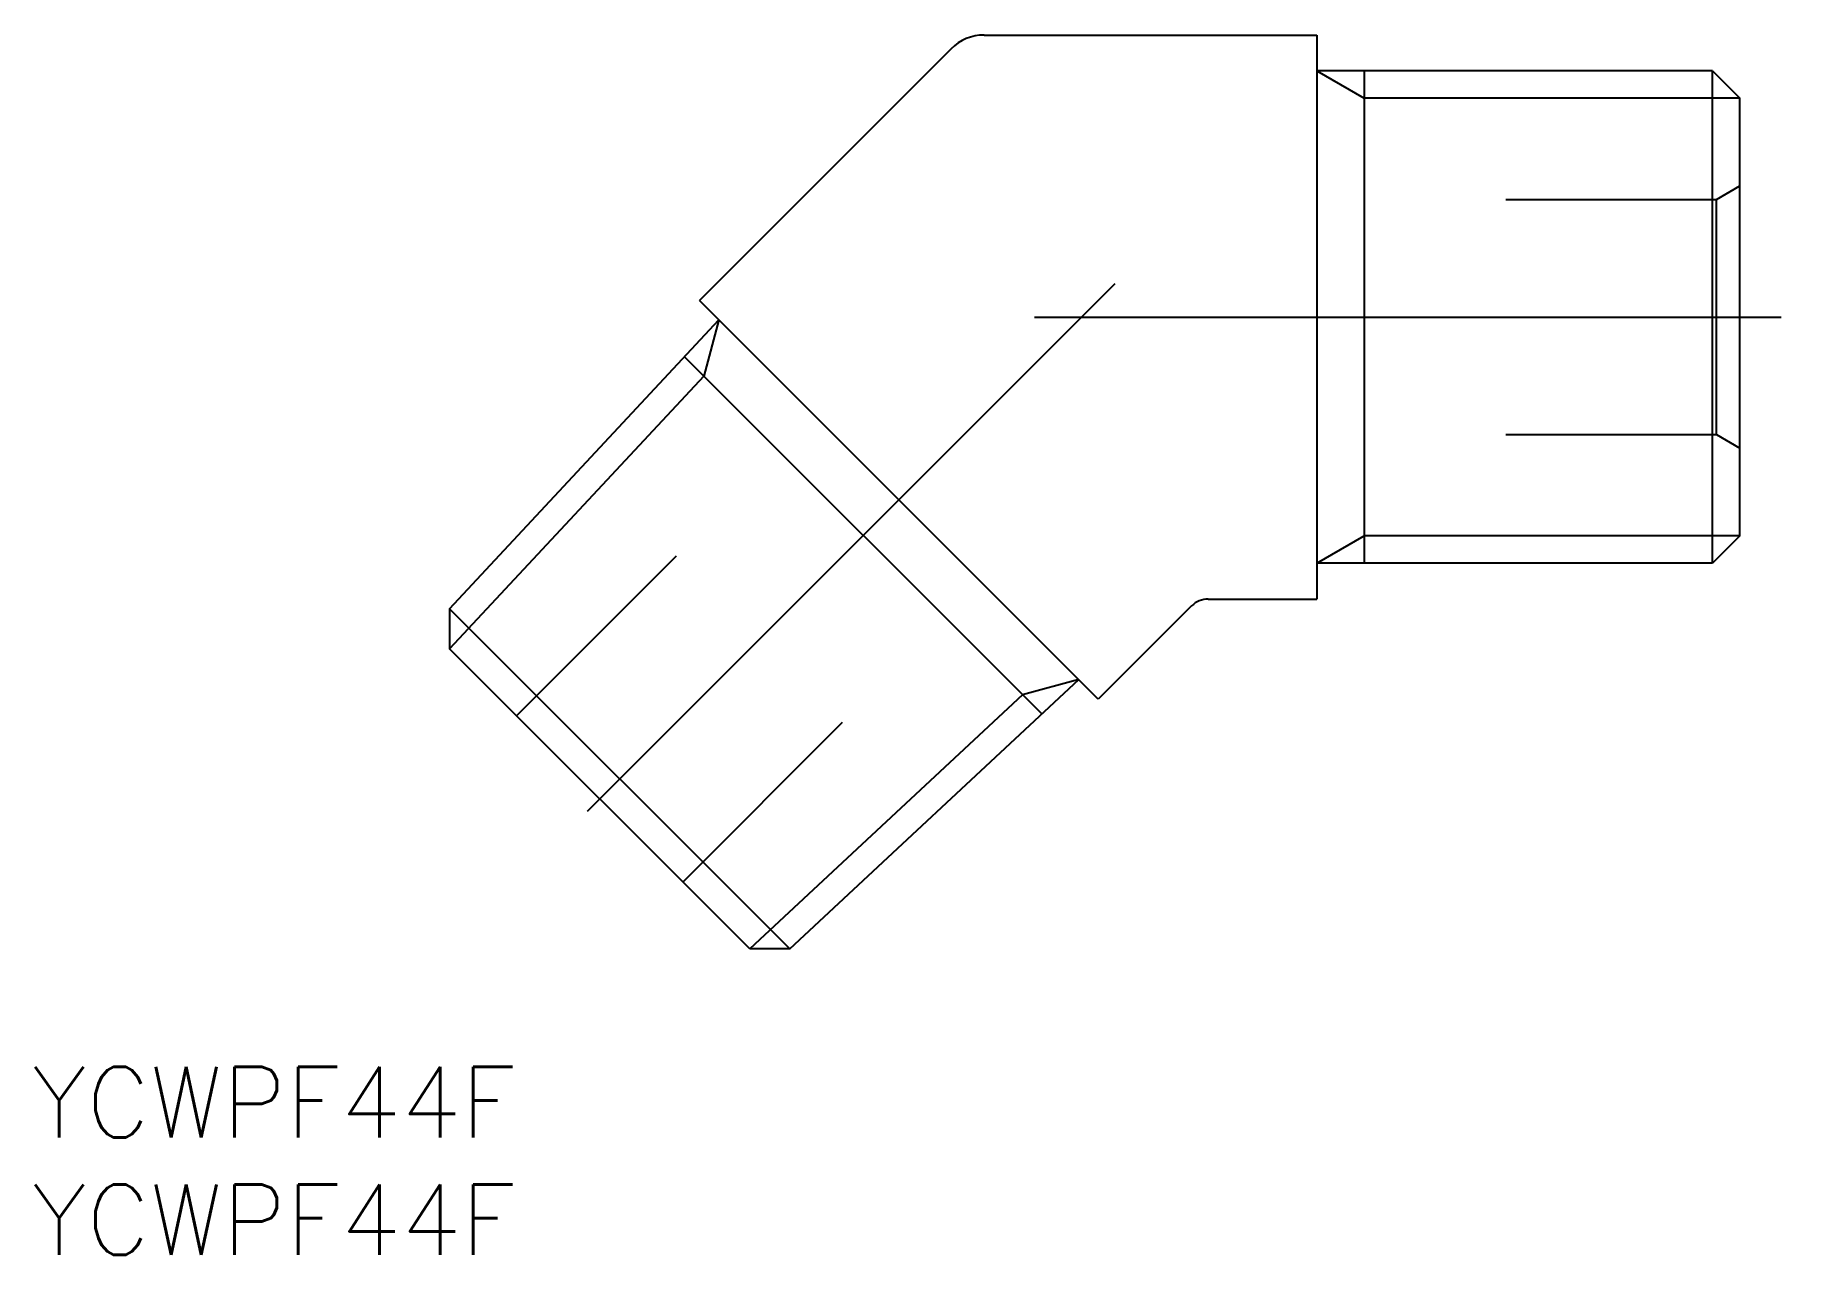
# Model space of a CAD drawing. Extents: x -72.5 to 2, y -39.9 to 12.
import ezdxf

# ---------------------------------------------------------------- set-up
doc = ezdxf.new("R2010")
doc.units = 0
doc.linetypes.add('CENTER', pattern=[50.8, 31.75, -6.35, 6.35, -6.35])
doc.linetypes.add('DASHED', pattern=[19.05, 12.7, -6.35])
doc.layers.get('0').update_dxf_attribs({"linetype": 'CONTINUOUS'})
doc.layers.add('CENTER', color=1, linetype='CENTER')
doc.styles.get("Standard").update_dxf_attribs({"font": 'txt.shx', "height": 3, "bigfont": 'bigfont.shx'})

msp = doc.modelspace()

# ---------------------------------------------------------------- linework, layer by layer
at = {"color": 7, "linetype": 'CONTINUOUS'}
for p, q in [((-32.142, 12), (-18, 12)), ((-18, 12), (-18, -12)), ((-33.556, 11.414), (-44.263, 0.707)), ((-1.162, 10.477), (-18, 10.477)), ((-15.987, 10.477), (-15.987, -10.477)), ((-1.162, -10.477), (-1.162, 10.477)), ((-1.162, 10.477), (0, 9.315)), ((0, -9.316), (0, 9.315)), ((-27.293, -16.263), (-44.263, 0.707)), ((-54.892, -12.418), (-43.43, -0.126)), ((-44.892, -1.694), (-29.694, -16.892)), ((0, -9.316), (-1.162, -10.477)), ((-1.162, -10.477), (-18, -10.477)), ((-54.892, -12.418), (-40.418, -26.892)), ((-54.892, -12.418), (-54.892, -14.121)), ((-23.322, -12.293), (-27.293, -16.263)), ((-22.615, -12), (-18, -12)), ((-42.121, -26.892), (-54.892, -14.121)), ((-40.418, -26.892), (-28.126, -15.43)), ((-40.418, -26.892), (-42.121, -26.892))]:
    msp.add_line(p, q, dxfattribs=at)
at = {"color": 3, "linetype": 'CONTINUOUS'}
for p, q in [((-18, 10.477), (-15.987, 9.315)), ((0, 9.315), (-15.987, 9.315)), ((-43.43, -0.126), (-44.07, -2.516)), ((-44.07, -2.516), (-54.892, -14.121)), ((-18, -10.477), (-15.987, -9.316)), ((0, -9.316), (-15.987, -9.316)), ((-28.126, -15.43), (-30.516, -16.07)), ((-30.516, -16.07), (-42.121, -26.892))]:
    msp.add_line(p, q, dxfattribs=at)
at = {"color": 3, "linetype": 'DASHED'}
for p, q in [((-1, 5), (0, 5.577)), ((-9.957, 5), (-1, 5)), ((-1, -5), (-1, 5)), ((-9.957, -5), (-1, -5)), ((-1, -5), (0, -5.577)), ((-45.252, -10.181), (-52.042, -16.971)), ((-38.181, -17.252), (-44.971, -24.042))]:
    msp.add_line(p, q, dxfattribs=at)
at = {"color": 7, "linetype": 'CONTINUOUS'}
for centre, radius in [((-32.142, 10), 2), ((-22.615, -13), 1)]:
    msp.add_arc(centre, radius, 90, 135, dxfattribs=at)
at = {"layer": 'CENTER', "color": 1, "linetype": 'CENTER'}
for p, q in [((-26.586, 1.414), (-49.92, -21.92)), ((-30, 0), (2, 0))]:
    msp.add_line(p, q, dxfattribs=at)

# ---------------------------------------------------------------- texts
at = {"color": 7, "linetype": 'CONTINUOUS'}
for p in [(-72.649, -34.912), (-72.649, -39.912)]:
    msp.add_text('YCWPF44F', height=3, dxfattribs=at).set_placement(p)

doc.saveas('drawing.dxf')
